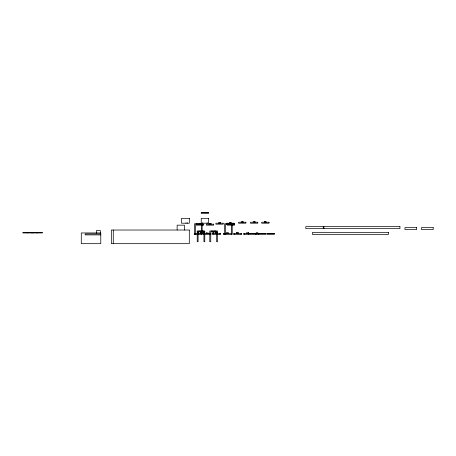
<?xml version="1.0" encoding="UTF-8"?>
<svg xmlns="http://www.w3.org/2000/svg" width="456" height="456" viewBox="0 0 456 456"><rect width="100%" height="100%" fill="white"/><g stroke="black" fill="none" stroke-linecap="round" stroke-linejoin="round"><path stroke-width="0.68" d="M201.039 233.461L201.347 231.773M203.803 233.461L204.111 231.773L197.226 231.773M213.71 233.461L214.018 231.773M216.475 233.461L216.782 231.773L210.752 231.773L210.752 241.726L209.777 241.726L209.777 231.004L217.575 231.004L217.575 241.726L216.6 241.726L216.6 231.773M227.219 224.181L234.441 224.061L234.526 225.156L227.219 225.156L227.219 224.181L234.526 224.181M248.651 233.461L255.873 233.341L255.958 234.435M267.039 233.461L274.261 233.341L274.352 234.435L267.039 234.435L267.039 233.461L274.352 233.461M204.208 212.325L205.696 212.325M253.126 221.747L255.098 221.747M253.815 221.986L254.801 222.232M220.499 222.722L218.572 222.722L218.572 223.206M231.517 222.722L229.55 222.722L229.573 223.206M229.573 222.961L231.055 223.206M211.048 223.696L209.105 223.696L209.11 224.181M199.107 223.936L200.041 224.181M200.258 223.936L201.204 223.936M209.087 223.936L209.959 224.181M210.13 223.936L211.145 223.936M229.3 224.021L232.492 224.261L232.332 224.021M198.816 231.158L200.429 231.158M201.58 231.158L203.188 231.158M211.487 231.158L213.1 231.158M214.252 231.158L215.859 231.158M215.984 232.976L215.483 232.976L215.483 233.461M217.244 232.976L217.54 232.976M238.699 232.976L236.55 232.976L236.55 233.461M246.496 232.976L248.668 232.976M250.03 233.461L248.902 233.461M201.637 233.461L194.324 233.461L194.324 234.435L202.173 234.435L202.173 223.714L194.621 223.714L194.621 234.435M265.876 233.461L243.823 233.461L243.823 234.435L265.876 234.435L265.876 233.461L258.655 233.341L258.569 234.435M100.776 233.928L85.181 233.928L85.181 234.903L100.776 234.903M323.914 226.638L323.914 228.587M323.258 226.638L323.258 228.587M266.31 222.232L266.31 221.747L264.434 221.747L264.434 222.232M265.466 222.232L264.902 222.232M265.198 221.747L265.078 221.986M264.811 221.747L264.811 222.232M258.067 233.461L258.067 232.976L256.186 232.976L256.186 233.461M257.708 232.976L257.708 233.461M256.95 232.976L256.95 233.461M256.563 232.976L256.563 233.461M255.639 233.25L254.608 233.461M255.012 221.747L255.012 222.232M254.009 233.461L250.6 233.461M248.583 232.976L248.651 234.435M248.383 232.976L248.383 233.461M248.235 232.976L248.235 233.461M248.035 232.976L248.035 233.461M247.055 232.976L247.044 233.461M246.85 232.976L246.844 233.461M244.028 233.461L244.028 234.435M243.23 222.232L243.23 221.747L241.235 221.747L241.235 222.232M243.002 222.232L241.406 222.232M242.957 221.986L242.837 221.747M242.506 221.747L242.518 222.232M241.133 233.461L241.133 234.435M238.539 232.976L238.539 233.461M238.334 232.976L238.334 233.461M237.365 232.976L237.365 233.461M237.211 233.461L237.223 232.976L237.103 233.461M237.012 232.976L237.006 233.461M236.926 232.976L236.898 233.461M236.835 232.976L236.835 233.461M236.755 232.976L236.755 233.461M236.63 232.976L236.63 233.461M234.27 224.05L232.748 224.05M234.19 224.261L234.19 223.206L226.877 223.206L226.877 224.181M234.025 233.461L234.025 234.435M228.61 233.461L228.61 232.976L226.244 232.976L226.244 233.461M228.217 232.976L228.217 233.461M227.937 233.461L227.88 232.976L227.846 233.461M227.521 232.976L227.521 233.461M226.917 232.976L226.917 233.461M226.546 232.976L226.615 233.461M225.52 234.435L225.52 224.483L231.374 224.483L231.374 234.435L232.224 234.435L232.224 223.714L224.671 223.714L224.671 234.435M223.959 233.461L223.959 234.435M220.47 222.722L220.47 223.206M220.288 223.206L218.698 223.206M220.117 233.461L220.117 234.435M215.859 231.004L215.887 233.461M215.637 232.976L215.637 233.461L215.557 232.879M214.252 231.004L214.252 231.773M213.1 231.004L213.1 233.461M212.901 233.461L212.901 234.435M212.792 232.879L212.792 233.278M211.487 231.004L211.487 231.773M210.889 223.696L210.946 224.181M209.714 223.696L209.686 224.181M209.566 223.696L209.549 224.181M209.481 223.696L209.441 224.181M209.184 223.696L209.19 224.181M208.306 212.485L207.03 212.485M208.249 233.461L208.249 232.976L206.351 232.976L206.351 233.461M207.092 222.722L207.092 223.206M206.881 212.507L205.861 212.507M206.437 232.976L206.437 233.461M204.037 212.485L201.66 212.507M203.929 231.773L203.929 241.726L204.778 241.726L204.778 231.004L197.226 231.004L197.226 241.726L198.081 241.726L198.081 231.773M203.661 233.461L203.661 234.435L210.968 234.435L210.968 233.461L203.188 233.461L203.188 231.004M202.886 232.879L202.886 233.278M202.715 222.722L202.715 223.206M201.86 233.461L201.86 234.435M201.58 231.004L201.58 231.773M201.324 234.435L201.324 224.483L195.476 224.483L195.476 234.435M200.6 223.696L200.543 224.181M200.429 231.004L200.429 233.461M200.338 223.696L200.349 224.483M200.252 223.696L200.287 224.181M200.121 232.879L200.121 233.278M199.859 223.714L199.859 224.483M199.5 223.696L199.523 224.181M198.816 231.004L198.816 231.773M198.765 233.461L198.765 232.976L197.442 232.976L197.442 233.461M198.548 232.976L198.548 233.461M198.502 232.976L198.502 233.461M198.417 232.976L198.417 233.461M198.28 232.976L198.28 233.461M198.195 232.976L198.195 233.461M197.665 232.976L197.665 233.461M196.935 223.714L196.935 224.483M196.45 223.714L196.45 224.483M187.593 222.722L187.593 223.206M185.985 222.722L185.985 223.206M184.441 230.029L184.441 225.156L177.133 225.156L177.133 230.029M113.276 230.029L113.276 243.675M100.331 233.136L100.331 230.536L96.427 230.536L96.427 233.136M37.785 232.469L37.785 232.953M36.811 232.469L36.811 232.953M33.396 232.469L33.396 232.953M32.427 232.469L32.427 232.953M31.458 232.469L31.458 232.953M28.038 232.469L28.038 232.953M27.064 232.469L27.064 232.953M208.557 212.485L201.244 212.485L201.244 213.459L208.557 213.459L208.557 212.485M189.308 218.333L181.511 218.333L181.511 223.206L189.308 223.206L189.308 218.333M208.557 218.333L201.244 218.333L201.244 223.206L208.557 223.206L208.557 218.333M245.887 222.232L238.579 222.232L238.579 223.206L245.887 223.206L245.887 222.232M257.765 222.232L250.458 222.232L250.458 223.206L257.765 223.206L257.765 222.232M269.029 222.232L261.715 222.232L261.715 223.206L269.029 223.206L269.029 222.232M223.189 223.206L215.876 223.206L215.876 224.181L223.189 224.181L223.189 223.206M203.695 224.181L196.382 224.181L196.382 225.156L203.695 225.156L203.695 224.181M213.687 224.181L206.374 224.181L206.374 225.156L213.687 225.156L213.687 224.181M399.946 226.638L305.788 226.638L305.788 228.587L399.946 228.587L399.946 226.638M416.647 227.612L404.951 227.612L404.951 229.562L416.647 229.562L416.647 227.612M433.2 227.612L421.504 227.612L421.504 229.562L433.2 229.562L433.2 227.612M189.308 230.029L111.327 230.029L111.327 243.675L189.308 243.675L189.308 230.029M42.294 232.469L22.8 232.469L22.8 232.953L42.294 232.953L42.294 232.469M388.455 232.486L312.423 232.486L312.423 234.435L388.455 234.435L388.455 232.486M100.776 232.953L81.282 232.953L81.282 243.675L100.776 243.675L100.776 232.953M220.214 233.461L212.809 233.461L212.809 234.435L220.214 234.435L220.214 233.461M231.272 233.461L223.588 233.461L223.588 234.435L231.272 234.435L231.272 233.461M241.338 233.461L233.82 233.461L233.82 234.435L241.338 234.435L241.338 233.461M206.785 233.461L206.785 232.976L206.756 233.461"/></g></svg>
